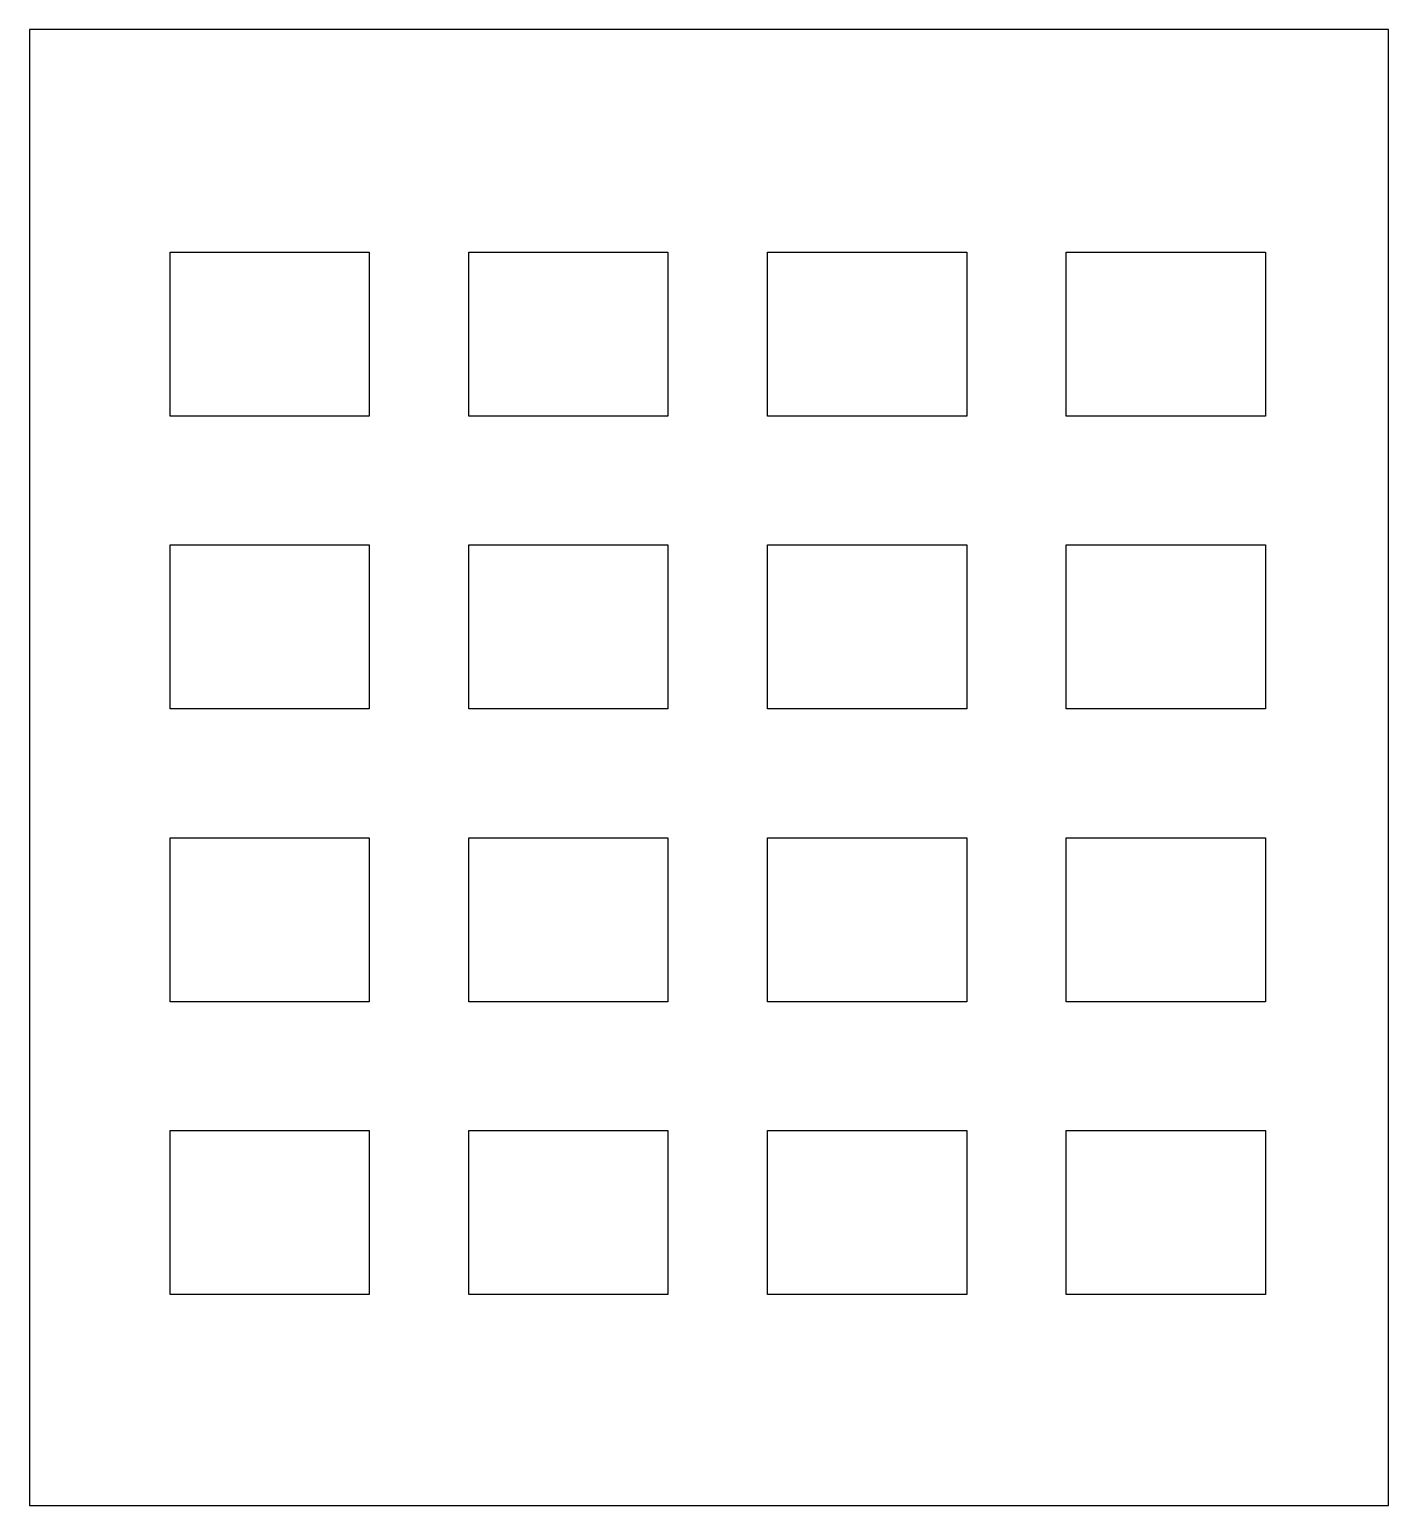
# Model space of a CAD drawing. Header units: metres. Extents: x 0 to 58, y 0 to 63.
import ezdxf

# ---------------------------------------------------------------- set-up
doc = ezdxf.new("R2010")
doc.units = ezdxf.units.M

msp = doc.modelspace()

# ---------------------------------------------------------------- linework, layer by layer
for p, q in [((58, 63), (0, 63)), ((0, 63), (0, 0)), ((58, 0), (58, 63)), ((6, 46.5), (6, 53.5)), ((6, 53.5), (14.5, 53.5)), ((14.5, 53.5), (14.5, 46.5)), ((18.75, 53.5), (27.25, 53.5)), ((18.75, 46.5), (18.75, 53.5)), ((27.25, 53.5), (27.25, 46.5)), ((31.5, 53.5), (40, 53.5)), ((31.5, 46.5), (31.5, 53.5)), ((40, 53.5), (40, 46.5)), ((44.25, 46.5), (44.25, 53.5)), ((44.25, 53.5), (52.75, 53.5)), ((52.75, 53.5), (52.75, 46.5)), ((14.5, 46.5), (6, 46.5)), ((27.25, 46.5), (18.75, 46.5)), ((40, 46.5), (31.5, 46.5)), ((52.75, 46.5), (44.25, 46.5)), ((6, 34), (6, 41)), ((6, 41), (14.5, 41)), ((14.5, 41), (14.5, 34)), ((18.75, 34), (18.75, 41)), ((18.75, 41), (27.25, 41)), ((27.25, 41), (27.25, 34)), ((31.5, 34), (31.5, 41)), ((31.5, 41), (40, 41)), ((40, 41), (40, 34)), ((44.25, 34), (44.25, 41)), ((44.25, 41), (52.75, 41)), ((52.75, 41), (52.75, 34)), ((14.5, 34), (6, 34)), ((27.25, 34), (18.75, 34)), ((40, 34), (31.5, 34)), ((52.75, 34), (44.25, 34)), ((6, 21.5), (6, 28.5)), ((6, 28.5), (14.5, 28.5)), ((14.5, 28.5), (14.5, 21.5)), ((18.75, 21.5), (18.75, 28.5)), ((18.75, 28.5), (27.25, 28.5)), ((27.25, 28.5), (27.25, 21.5)), ((31.5, 21.5), (31.5, 28.5)), ((31.5, 28.5), (40, 28.5)), ((40, 28.5), (40, 21.5)), ((44.25, 21.5), (44.25, 28.5)), ((44.25, 28.5), (52.75, 28.5)), ((52.75, 28.5), (52.75, 21.5)), ((14.5, 21.5), (6, 21.5)), ((27.25, 21.5), (18.75, 21.5)), ((40, 21.5), (31.5, 21.5)), ((52.75, 21.5), (44.25, 21.5)), ((6, 9), (6, 16)), ((6, 16), (14.5, 16)), ((14.5, 16), (14.5, 9)), ((18.75, 9), (18.75, 16)), ((18.75, 16), (27.25, 16)), ((27.25, 16), (27.25, 9)), ((31.5, 9), (31.5, 16)), ((31.5, 16), (40, 16)), ((40, 16), (40, 9)), ((44.25, 9), (44.25, 16)), ((44.25, 16), (52.75, 16)), ((52.75, 16), (52.75, 9)), ((14.5, 9), (6, 9)), ((27.25, 9), (18.75, 9)), ((40, 9), (31.5, 9)), ((52.75, 9), (44.25, 9)), ((0, 0), (58, 0))]:
    msp.add_line(p, q)

doc.saveas('drawing.dxf')
